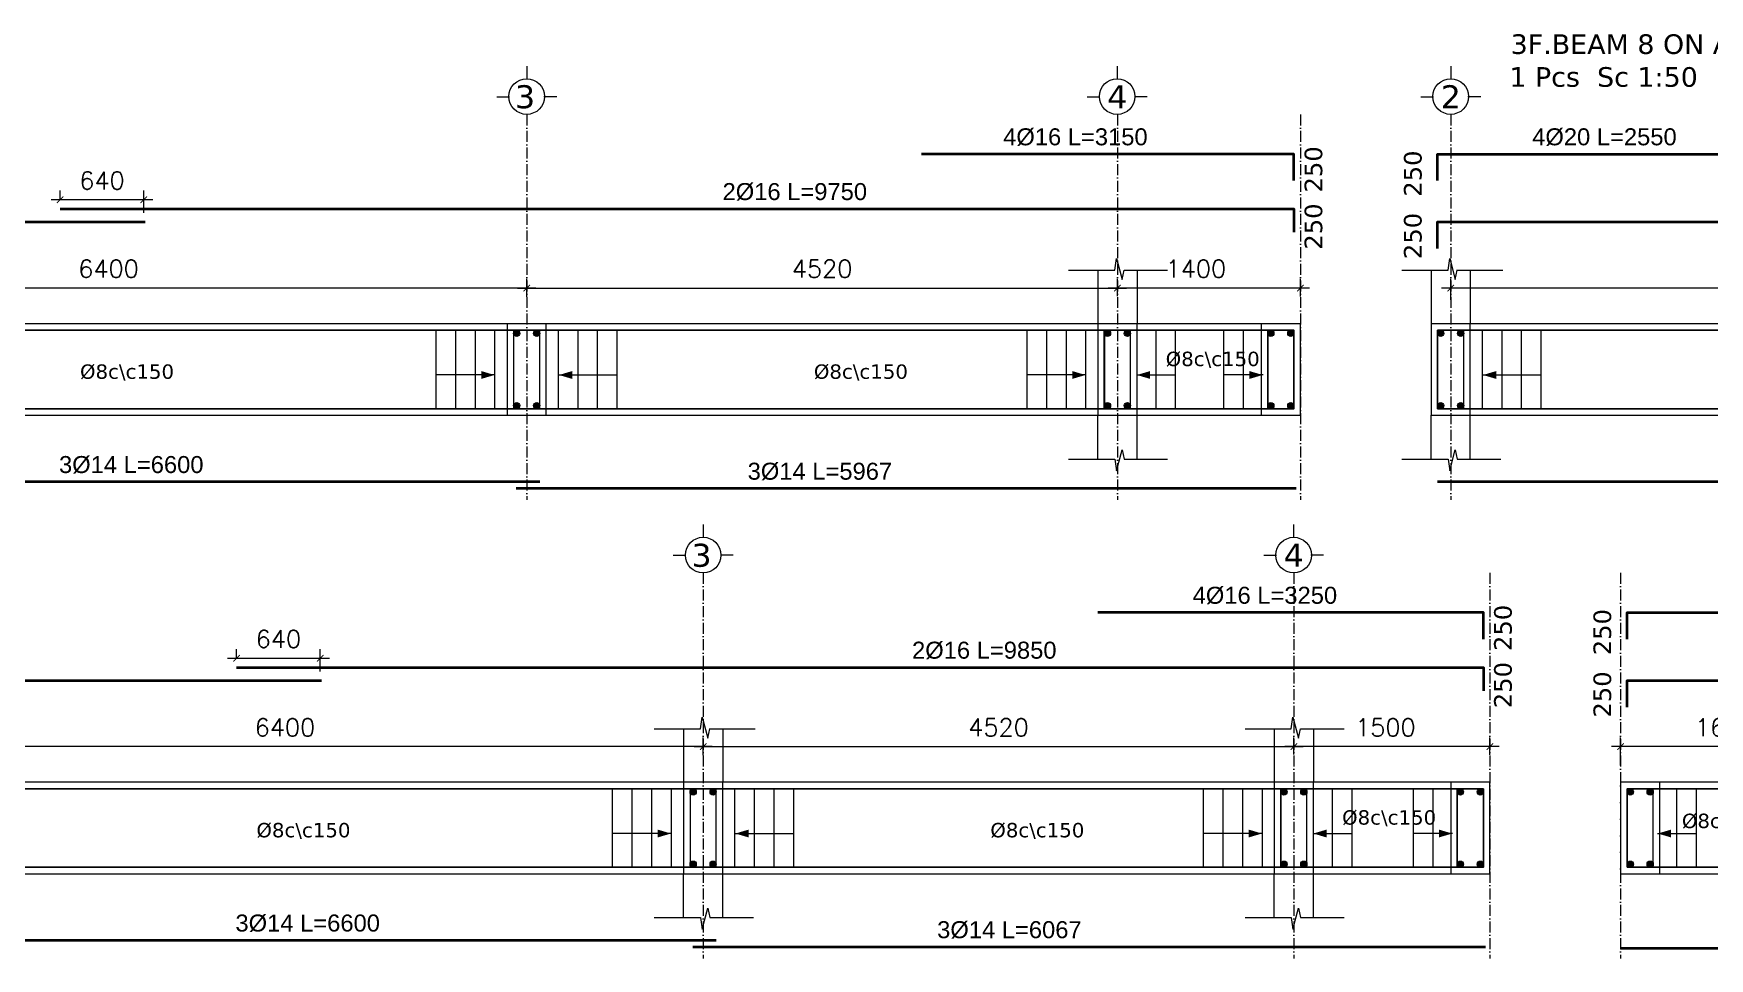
# Model space of a CAD drawing. Header units: inches. Extents: x -17020 to 43805, y -10194 to 123061.
# Drawn here: x 28406 to 29688, y 113570 to 114278 of the extents above; entities that cross this region are included whole.
import ezdxf

# ---------------------------------------------------------------- set-up
doc = ezdxf.new("R2010")
doc.units = ezdxf.units.IN
doc.header["$LTSCALE"] = 0.7
doc.header["$MEASUREMENT"] = 0
doc.linetypes.add('ACAD_ISO10W100', pattern=[18, 12, -3, 0, -3])
doc.layers.get('0').update_dxf_attribs({"lineweight": 13})
doc.layers.get('Defpoints').update_dxf_attribs({"lineweight": 5})
for name, color, linetype, lineweight in [('axis', 254, 'ACAD_ISO10W100', 9), ('BEAM FRAME', 5, 'Continuous', 18), ('COLUMN', 4, 'Continuous', 20), ('elevline', 30, 'Continuous', 20), ('FRAME 070', 5, 'Continuous', 60), ('hatch', 9, 'Continuous', 9), ('renforcment', 141, 'Continuous', 40), ('tex', 3, 'Continuous', 25), ('TEXT', 3, 'Continuous', 25), ('top rein. extension', 50, 'Continuous', 20), ('top renforcment', 7, 'Continuous', 40)]:
    doc.layers.add(name, color=color, linetype=linetype, lineweight=lineweight)
doc.styles.add('100', font='romans.shx', dxfattribs={"height": 13.5})
doc.styles.add('romanc', font='verdana.ttf', dxfattribs={"height": 250})
doc.styles.get("Standard").update_dxf_attribs({"font": 'arial.ttf', "height": 13})
doc.dimstyles.new('100', dxfattribs={"dimtxt": 13.5, "dimasz": 5, "dimexe": 7, "dimexo": 7, "dimgap": 8, "dimtad": 1, "dimdec": 0, "dimlfac": 10, "dimzin": 4, "dimdsep": 46, "dimtxsty": '100', "dimblk": 'ARCHTICK', "dimcen": 0.09, "dimdle": 7, "dimclrd": 1, "dimclre": 8, "dimclrt": 2, "dimadec": 0, "dimazin": 1, "dimtfac": 1, "dimtdec": 0, "dimtix": 1, "dimtofl": 0, "dimtmove": 0, "dimatfit": 3, "dimldrblk": 'ARCHTICK', "dimfxl": 0.18, "dimtolj": 1, "dimtzin": 0, "dimlwd": -1, "dimlwe": -1, "dimarcsym": 0})
doc.dimstyles.get("Standard").update_dxf_attribs({"dimtxt": 13, "dimasz": 5, "dimexe": 0.18, "dimexo": 0.0625, "dimgap": 6, "dimtad": 1, "dimdec": 0, "dimlfac": 10, "dimzin": 0, "dimdsep": 46, "dimtxsty": 'Standard', "dimblk": 'ARCHTICK', "dimcen": 0.09, "dimse1": 1, "dimse2": 1, "dimclrd": 1, "dimclre": 7, "dimclrt": 3, "dimadec": 0, "dimazin": 0, "dimtfac": 1, "dimtdec": 0, "dimtix": 1, "dimtofl": 0, "dimtmove": 0, "dimatfit": 3, "dimldrblk": 'ARCHTICK', "dimfxl": 1, "dimtolj": 1, "dimtzin": 0, "dimarcsym": 0})

# ---------------------------------------------------------------- blocks, each defined once
blk = doc.blocks.new('*D1020')
at = {"layer": 'Defpoints', "color": 0, "transparency": 16777216}
for p in [(29450.4, 114133.8, -0.5), (29450.4, 114133.8), (30363.4, 114133.8, -167.8)]:
    blk.add_point(p, dxfattribs=at)
at = {"layer": 'TEXT', "color": 3, "transparency": 16777216, "insert": (29812, 114146.8), "char_height": 13, "attachment_point": 5}
blk.add_mtext('\\A1;2%%C20 L=9130', dxfattribs=at)
blk = doc.blocks.new('_ArchTick')
at = {"color": 0, "linetype": 'ByBlock', "lineweight": 0, "const_width": 0.15}
blk.add_lwpolyline([(-0.5, -0.5), (0.5, 0.5)], dxfattribs=at)
blk = doc.blocks.new('*D1023')
at = {"color": 1, "transparency": 16777216}
blk.add_line((30137.4, 114083.2), (29483.4, 114083.2), dxfattribs=at)
at = {"color": 8, "transparency": 16777216}
for p, q in [((29490.4, 114074.3), (29490.4, 114090.2)), ((30130.4, 114076.6), (30130.4, 114090.2))]:
    blk.add_line(p, q, dxfattribs=at)
at = {"layer": 'Defpoints', "color": 0, "transparency": 16777216}
for p in [(29490.4, 114083.2), (29490.4, 114067.3), (30130.4, 114069.6)]:
    blk.add_point(p, dxfattribs=at)
at = {"color": 1, "transparency": 16777216, "xscale": 5, "yscale": 5, "zscale": 5, "rotation": 180}
blk.add_blockref('_ArchTick', (29490.4, 114083.2), dxfattribs=at)
at = {"color": 1, "transparency": 16777216, "xscale": 5, "yscale": 5, "zscale": 5}
blk.add_blockref('_ArchTick', (30130.4, 114083.2), dxfattribs=at)
at = {"color": 2, "transparency": 16777216, "insert": (29810.4, 114098), "char_height": 13.5, "attachment_point": 5, "style": '100'}
blk.add_mtext('\\A1;6400', dxfattribs=at)
blk = doc.blocks.new('*D1024')
at = {"layer": 'Defpoints', "color": 0, "transparency": 16777216}
for p in [(29450.4, 114185.7, -218.4), (29450.4, 114185.7), (29705.4, 114185.7, -217.9)]:
    blk.add_point(p, dxfattribs=at)
at = {"layer": 'TEXT', "color": 3, "transparency": 16777216, "insert": (29608, 114198.7), "char_height": 13, "attachment_point": 5}
blk.add_mtext('\\A1;4%%C20 L=2550', dxfattribs=at)
blk = doc.blocks.new('*D1025')
at = {"layer": 'Defpoints', "color": 0, "transparency": 16777216}
for p in [(29480.4, 113935, -13652.7), (30140.4, 113935, -37100.9), (30140.4, 113935)]:
    blk.add_point(p, dxfattribs=at)
at = {"layer": 'TEXT', "color": 3, "transparency": 16777216, "insert": (29827.8, 113948), "char_height": 13, "attachment_point": 5}
blk.add_mtext('\\A1;2%%C14 L=6600', dxfattribs=at)
blk = doc.blocks.new('*D1032')
at = {"layer": 'Defpoints', "color": 0, "transparency": 16777216}
for p in [(27651.4, 114133.8, -218.4), (27651.4, 114133.8), (28491.4, 114133.8, -167.8)]:
    blk.add_point(p, dxfattribs=at)
at = {"layer": 'TEXT', "color": 3, "transparency": 16777216, "insert": (27975.2, 114146.8), "char_height": 13, "attachment_point": 5}
blk.add_mtext('\\A1;2%%C16 L=8400', dxfattribs=at)
blk = doc.blocks.new('*D1033')
at = {"color": 1, "transparency": 16777216}
blk.add_line((28776.4, 114083.2), (29242.4, 114083.2), dxfattribs=at)
at = {"color": 8, "transparency": 16777216}
for p, q in [((28783.4, 114076.6), (28783.4, 114090.2)), ((29235.4, 114077.2), (29235.4, 114090.2))]:
    blk.add_line(p, q, dxfattribs=at)
at = {"layer": 'Defpoints', "color": 0, "transparency": 16777216}
for p in [(29235.4, 114083.2), (28783.4, 114069.6), (29235.4, 114070.2)]:
    blk.add_point(p, dxfattribs=at)
at = {"color": 1, "transparency": 16777216, "xscale": 5, "yscale": 5, "zscale": 5, "rotation": 180}
blk.add_blockref('_ArchTick', (28783.4, 114083.2), dxfattribs=at)
at = {"color": 1, "transparency": 16777216, "xscale": 5, "yscale": 5, "zscale": 5}
blk.add_blockref('_ArchTick', (29235.4, 114083.2), dxfattribs=at)
at = {"color": 2, "transparency": 16777216, "insert": (29009.4, 114098), "char_height": 13.5, "attachment_point": 5, "style": '100'}
blk.add_mtext('\\A1;4520', dxfattribs=at)
blk = doc.blocks.new('*D1034')
at = {"layer": 'Defpoints', "color": 0, "transparency": 16777216}
for p in [(28426.4, 114143.8, -157.8), (28426.4, 114143.8), (29401.4, 114143.8, -218.5)]:
    blk.add_point(p, dxfattribs=at)
at = {"layer": 'TEXT', "color": 3, "transparency": 16777216, "insert": (28988.5, 114156.8), "char_height": 13, "attachment_point": 5}
blk.add_mtext('\\A1;2%%C16 L=9750', dxfattribs=at)
blk = doc.blocks.new('*D1054')
at = {"color": 8, "transparency": 16777216}
for p, q in [((28426.4, 114150.8), (28426.4, 114157.8)), ((28490.4, 114140.8), (28490.4, 114157.8))]:
    blk.add_line(p, q, dxfattribs=at)
at = {"color": 1, "transparency": 16777216}
blk.add_line((28497.4, 114150.8), (28419.4, 114150.8), dxfattribs=at)
at = {"layer": 'Defpoints', "color": 0, "transparency": 16777216}
for p in [(28426.4, 114150.8), (28426.4, 114143.8), (28490.4, 114133.8)]:
    blk.add_point(p, dxfattribs=at)
at = {"color": 1, "transparency": 16777216, "xscale": 5, "yscale": 5, "zscale": 5, "rotation": 180}
blk.add_blockref('_ArchTick', (28426.4, 114150.8), dxfattribs=at)
at = {"color": 1, "transparency": 16777216, "xscale": 5, "yscale": 5, "zscale": 5}
blk.add_blockref('_ArchTick', (28490.4, 114150.8), dxfattribs=at)
at = {"color": 2, "transparency": 16777216, "insert": (28458.4, 114165.5), "char_height": 13.5, "attachment_point": 5, "style": '100'}
blk.add_mtext('\\A1;640', dxfattribs=at)
blk = doc.blocks.new('*D1035')
at = {"color": 1, "transparency": 16777216}
blk.add_line((28790.4, 114083.2), (28136.4, 114083.2), dxfattribs=at)
at = {"color": 8, "transparency": 16777216}
for p, q in [((28143.4, 114074.3), (28143.4, 114090.2)), ((28783.4, 114076.6), (28783.4, 114090.2))]:
    blk.add_line(p, q, dxfattribs=at)
at = {"layer": 'Defpoints', "color": 0, "transparency": 16777216}
for p in [(28143.4, 114083.2), (28143.4, 114067.3), (28783.4, 114069.6)]:
    blk.add_point(p, dxfattribs=at)
at = {"color": 1, "transparency": 16777216, "xscale": 5, "yscale": 5, "zscale": 5, "rotation": 180}
blk.add_blockref('_ArchTick', (28143.4, 114083.2), dxfattribs=at)
at = {"color": 1, "transparency": 16777216, "xscale": 5, "yscale": 5, "zscale": 5}
blk.add_blockref('_ArchTick', (28783.4, 114083.2), dxfattribs=at)
at = {"color": 2, "transparency": 16777216, "insert": (28463.4, 114098), "char_height": 13.5, "attachment_point": 5, "style": '100'}
blk.add_mtext('\\A1;6400', dxfattribs=at)
blk = doc.blocks.new('*D1037')
at = {"layer": 'Defpoints', "color": 0, "transparency": 16777216}
for p in [(29085.4, 114185.7, -209.5), (29400.4, 114185.7, -218.4), (29400.4, 114185.7)]:
    blk.add_point(p, dxfattribs=at)
at = {"layer": 'TEXT', "color": 3, "transparency": 16777216, "insert": (29203.2, 114198.7), "char_height": 13, "attachment_point": 5}
blk.add_mtext('\\A1;4%%C16 L=3150', dxfattribs=at)
blk = doc.blocks.new('*D1039')
at = {"layer": 'Defpoints', "color": 0, "transparency": 16777216}
for p in [(28133.4, 113935, -13652.7), (28793.4, 113935, -37100.9), (28793.4, 113935)]:
    blk.add_point(p, dxfattribs=at)
at = {"layer": 'TEXT', "color": 3, "transparency": 16777216, "insert": (28480.8, 113948), "char_height": 13, "attachment_point": 5}
blk.add_mtext('\\A1;3%%C14 L=6600', dxfattribs=at)
blk = doc.blocks.new('*D1040')
at = {"color": 1, "transparency": 16777216}
blk.add_line((29382.4, 114083.2), (29228.4, 114083.2), dxfattribs=at)
at = {"color": 8, "transparency": 16777216}
for p, q in [((29235.4, 114077.1), (29235.4, 114090.2)), ((29375.4, 114076.9), (29375.4, 114090.2))]:
    blk.add_line(p, q, dxfattribs=at)
at = {"layer": 'Defpoints', "color": 0, "transparency": 16777216}
for p in [(29235.4, 114083.2), (29235.4, 114070.1), (29375.4, 114069.9)]:
    blk.add_point(p, dxfattribs=at)
at = {"color": 1, "transparency": 16777216, "xscale": 5, "yscale": 5, "zscale": 5, "rotation": 180}
blk.add_blockref('_ArchTick', (29235.4, 114083.2), dxfattribs=at)
at = {"color": 1, "transparency": 16777216, "xscale": 5, "yscale": 5, "zscale": 5}
blk.add_blockref('_ArchTick', (29375.4, 114083.2), dxfattribs=at)
at = {"color": 2, "transparency": 16777216, "insert": (29295.4, 114098), "char_height": 13.5, "attachment_point": 5, "style": '100'}
blk.add_mtext('\\A1;1400', dxfattribs=at)
blk = doc.blocks.new('*D1041')
at = {"layer": 'Defpoints', "color": 0, "transparency": 16777216}
for p in [(28775.4, 113929.9, -13652.7), (29372.1, 113929.9, -37100.9), (29372.1, 113929.9)]:
    blk.add_point(p, dxfattribs=at)
at = {"layer": 'TEXT', "color": 3, "transparency": 16777216, "insert": (29007.7, 113942.9), "char_height": 13, "attachment_point": 5}
blk.add_mtext('\\A1;3%%C14 L=5967', dxfattribs=at)
blk = doc.blocks.new('*D1042')
at = {"layer": 'Defpoints', "color": 0, "transparency": 16777216}
for p in [(27651.4, 113783, -218.4), (27651.4, 113783), (28626.4, 113783, -167.8)]:
    blk.add_point(p, dxfattribs=at)
at = {"layer": 'TEXT', "color": 3, "transparency": 16777216, "insert": (28119.6, 113796), "char_height": 13, "attachment_point": 5}
blk.add_mtext('\\A1;2%%C16 L=9750', dxfattribs=at)
blk = doc.blocks.new('*D1043')
at = {"color": 8, "transparency": 16777216}
for p, q in [((28918.4, 113725.9), (28918.4, 113739.5)), ((29370.4, 113726.5), (29370.4, 113739.5))]:
    blk.add_line(p, q, dxfattribs=at)
at = {"color": 1, "transparency": 16777216}
blk.add_line((28911.4, 113732.5), (29377.4, 113732.5), dxfattribs=at)
at = {"layer": 'Defpoints', "color": 0, "transparency": 16777216}
for p in [(29370.4, 113732.5), (28918.4, 113718.9), (29370.4, 113719.5)]:
    blk.add_point(p, dxfattribs=at)
at = {"color": 1, "transparency": 16777216, "xscale": 5, "yscale": 5, "zscale": 5, "rotation": 180}
blk.add_blockref('_ArchTick', (28918.4, 113732.5), dxfattribs=at)
at = {"color": 1, "transparency": 16777216, "xscale": 5, "yscale": 5, "zscale": 5}
blk.add_blockref('_ArchTick', (29370.4, 113732.5), dxfattribs=at)
at = {"color": 2, "transparency": 16777216, "insert": (29144.4, 113747.2), "char_height": 13.5, "attachment_point": 5, "style": '100'}
blk.add_mtext('\\A1;4520', dxfattribs=at)
blk = doc.blocks.new('*D1044')
at = {"layer": 'Defpoints', "color": 0, "transparency": 16777216}
for p in [(28561.4, 113793, -157.8), (28561.4, 113793), (29546.4, 113793, -218.5)]:
    blk.add_point(p, dxfattribs=at)
at = {"layer": 'TEXT', "color": 3, "transparency": 16777216, "insert": (29133.5, 113806), "char_height": 13, "attachment_point": 5}
blk.add_mtext('\\A1;2%%C16 L=9850', dxfattribs=at)
blk = doc.blocks.new('*D1055')
at = {"color": 1, "transparency": 16777216}
blk.add_line((28632.4, 113800), (28554.4, 113800), dxfattribs=at)
at = {"color": 8, "transparency": 16777216}
for p, q in [((28561.4, 113800), (28561.4, 113807)), ((28625.4, 113790), (28625.4, 113807))]:
    blk.add_line(p, q, dxfattribs=at)
at = {"layer": 'Defpoints', "color": 0, "transparency": 16777216}
for p in [(28561.4, 113800), (28561.4, 113793), (28625.4, 113783)]:
    blk.add_point(p, dxfattribs=at)
at = {"color": 1, "transparency": 16777216, "xscale": 5, "yscale": 5, "zscale": 5, "rotation": 180}
blk.add_blockref('_ArchTick', (28561.4, 113800), dxfattribs=at)
at = {"color": 1, "transparency": 16777216, "xscale": 5, "yscale": 5, "zscale": 5}
blk.add_blockref('_ArchTick', (28625.4, 113800), dxfattribs=at)
at = {"color": 2, "transparency": 16777216, "insert": (28593.4, 113814.8), "char_height": 13.5, "attachment_point": 5, "style": '100'}
blk.add_mtext('\\A1;640', dxfattribs=at)
blk = doc.blocks.new('*D1045')
at = {"color": 8, "transparency": 16777216}
for p, q in [((28278.4, 113723.6), (28278.4, 113739.5)), ((28918.4, 113725.9), (28918.4, 113739.5))]:
    blk.add_line(p, q, dxfattribs=at)
at = {"color": 1, "transparency": 16777216}
blk.add_line((28925.4, 113732.5), (28271.4, 113732.5), dxfattribs=at)
at = {"layer": 'Defpoints', "color": 0, "transparency": 16777216}
for p in [(28278.4, 113732.5), (28278.4, 113716.6), (28918.4, 113718.9)]:
    blk.add_point(p, dxfattribs=at)
at = {"color": 1, "transparency": 16777216, "xscale": 5, "yscale": 5, "zscale": 5, "rotation": 180}
blk.add_blockref('_ArchTick', (28278.4, 113732.5), dxfattribs=at)
at = {"color": 1, "transparency": 16777216, "xscale": 5, "yscale": 5, "zscale": 5}
blk.add_blockref('_ArchTick', (28918.4, 113732.5), dxfattribs=at)
at = {"color": 2, "transparency": 16777216, "insert": (28598.4, 113747.2), "char_height": 13.5, "attachment_point": 5, "style": '100'}
blk.add_mtext('\\A1;6400', dxfattribs=at)
blk = doc.blocks.new('*D1048')
at = {"layer": 'Defpoints', "color": 0, "transparency": 16777216}
for p in [(29220.4, 113834.9, -209.5), (29545.4, 113834.9, -218.4), (29545.4, 113834.9)]:
    blk.add_point(p, dxfattribs=at)
at = {"layer": 'TEXT', "color": 3, "transparency": 16777216, "insert": (29348.2, 113848), "char_height": 13, "attachment_point": 5}
blk.add_mtext('\\A1;4%%C16 L=3250', dxfattribs=at)
blk = doc.blocks.new('*D1050')
at = {"layer": 'Defpoints', "color": 0, "transparency": 16777216}
for p in [(28268.4, 113584.3, -13652.7), (28928.4, 113584.3, -37100.9), (28928.4, 113584.3)]:
    blk.add_point(p, dxfattribs=at)
at = {"layer": 'TEXT', "color": 3, "transparency": 16777216, "insert": (28615.8, 113597.3), "char_height": 13, "attachment_point": 5}
blk.add_mtext('\\A1;3%%C14 L=6600', dxfattribs=at)
blk = doc.blocks.new('*D1051')
at = {"color": 8, "transparency": 16777216}
for p, q in [((29370.4, 113726.4), (29370.4, 113739.5)), ((29520.4, 113726.1), (29520.4, 113739.5))]:
    blk.add_line(p, q, dxfattribs=at)
at = {"color": 1, "transparency": 16777216}
blk.add_line((29527.4, 113732.5), (29363.4, 113732.5), dxfattribs=at)
at = {"layer": 'Defpoints', "color": 0, "transparency": 16777216}
for p in [(29370.4, 113732.5), (29370.4, 113719.4), (29520.4, 113719.1)]:
    blk.add_point(p, dxfattribs=at)
at = {"color": 1, "transparency": 16777216, "xscale": 5, "yscale": 5, "zscale": 5, "rotation": 180}
blk.add_blockref('_ArchTick', (29370.4, 113732.5), dxfattribs=at)
at = {"color": 1, "transparency": 16777216, "xscale": 5, "yscale": 5, "zscale": 5}
blk.add_blockref('_ArchTick', (29520.4, 113732.5), dxfattribs=at)
at = {"color": 2, "transparency": 16777216, "insert": (29440.4, 113747.2), "char_height": 13.5, "attachment_point": 5, "style": '100'}
blk.add_mtext('\\A1;1500', dxfattribs=at)
blk = doc.blocks.new('*D1053')
at = {"layer": 'Defpoints', "color": 0, "transparency": 16777216}
for p in [(28910.4, 113579.2, -13652.7), (29517.1, 113579.2, -37100.9), (29517.1, 113579.2)]:
    blk.add_point(p, dxfattribs=at)
at = {"layer": 'TEXT', "color": 3, "transparency": 16777216, "insert": (29152.7, 113592.2), "char_height": 13, "attachment_point": 5}
blk.add_mtext('\\A1;3%%C14 L=6067', dxfattribs=at)
blk = doc.blocks.new('*D1056')
at = {"layer": 'Defpoints', "color": 0, "transparency": 16777216}
for p in [(29595.4, 113783, -218.4), (29595.4, 113783), (30585.4, 113783, -167.8)]:
    blk.add_point(p, dxfattribs=at)
at = {"layer": 'TEXT', "color": 3, "transparency": 16777216, "insert": (30063.6, 113796), "char_height": 13, "attachment_point": 5}
blk.add_mtext('\\A1;2%%C20 L=9900', dxfattribs=at)
blk = doc.blocks.new('*D1061')
at = {"layer": 'Defpoints', "color": 0, "transparency": 16777216}
for p in [(29595.4, 113834.9, -218.4), (29595.4, 113834.9), (29935.4, 113834.9, -209.5)]:
    blk.add_point(p, dxfattribs=at)
at = {"layer": 'TEXT', "color": 3, "transparency": 16777216, "insert": (29786.1, 113848), "char_height": 13, "attachment_point": 5}
blk.add_mtext('\\A1;4%%C20 L=3400', dxfattribs=at)
blk = doc.blocks.new('*D1063')
at = {"layer": 'Defpoints', "color": 0, "transparency": 16777216}
for p in [(29620.4, 113578.1, -13652.7), (30245.4, 113578.1, -37100.9), (30245.4, 113578.1)]:
    blk.add_point(p, dxfattribs=at)
at = {"layer": 'TEXT', "color": 3, "transparency": 16777216, "insert": (30009, 113591.1), "char_height": 13, "attachment_point": 5}
blk.add_mtext('\\A1;3%%C16 L=6250', dxfattribs=at)
blk = doc.blocks.new('*D1066')
at = {"color": 8, "transparency": 16777216}
for p, q in [((29620.4, 113718.1), (29620.4, 113739.5)), ((29785.4, 113711.3), (29785.4, 113739.5))]:
    blk.add_line(p, q, dxfattribs=at)
at = {"color": 1, "transparency": 16777216}
blk.add_line((29792.4, 113732.5), (29613.4, 113732.5), dxfattribs=at)
at = {"layer": 'Defpoints', "color": 0, "transparency": 16777216}
for p in [(29620.4, 113732.5), (29620.4, 113711.1), (29785.4, 113704.3)]:
    blk.add_point(p, dxfattribs=at)
at = {"color": 1, "transparency": 16777216, "xscale": 5, "yscale": 5, "zscale": 5, "rotation": 180}
blk.add_blockref('_ArchTick', (29620.4, 113732.5), dxfattribs=at)
at = {"color": 1, "transparency": 16777216, "xscale": 5, "yscale": 5, "zscale": 5}
blk.add_blockref('_ArchTick', (29785.4, 113732.5), dxfattribs=at)
at = {"color": 2, "transparency": 16777216, "insert": (29700.4, 113747.2), "char_height": 13.5, "attachment_point": 5, "style": '100'}
blk.add_mtext('\\A1;1650', dxfattribs=at)

msp = doc.modelspace()

# ---------------------------------------------------------------- hatches: boundary and pattern name
at = {"layer": 'elevline'}
for points in [[(28778.14, 114048.53, 1), (28773.38, 114048.53, 1)], [(28788.63, 114048.53, -1), (28793.38, 114048.53, -1)], [(29230.14, 114048.53, 1), (29225.38, 114048.53, 1)], [(29240.63, 114048.53, -1), (29245.38, 114048.53, -1)], [(29355.14, 114048.53, 1), (29350.38, 114048.53, 1)], [(29365.63, 114048.53, -1), (29370.38, 114048.53, -1)], [(29485.14, 114048.53, 1), (29480.38, 114048.53, 1)], [(29495.63, 114048.53, -1), (29500.38, 114048.53, -1)], [(28778.14, 113993.29, -1), (28773.38, 113993.29, -1)], [(28788.63, 113993.29, 1), (28793.38, 113993.29, 1)], [(29230.14, 113993.29, -1), (29225.38, 113993.29, -1)], [(29240.63, 113993.29, 1), (29245.38, 113993.29, 1)], [(29355.14, 113993.29, -1), (29350.38, 113993.29, -1)], [(29365.63, 113993.29, 1), (29370.38, 113993.29, 1)], [(29485.14, 113993.29, -1), (29480.38, 113993.29, -1)], [(29495.63, 113993.29, 1), (29500.38, 113993.29, 1)], [(28913.14, 113697.79, 1), (28908.38, 113697.79, 1)], [(28923.63, 113697.79, -1), (28928.38, 113697.79, -1)], [(29365.14, 113697.79, 1), (29360.38, 113697.79, 1)], [(29375.63, 113697.79, -1), (29380.38, 113697.79, -1)], [(29500.14, 113697.79, 1), (29495.38, 113697.79, 1)], [(29510.63, 113697.79, -1), (29515.38, 113697.79, -1)], [(29630.14, 113697.79, 1), (29625.38, 113697.79, 1)], [(29640.63, 113697.79, -1), (29645.38, 113697.79, -1)], [(28913.14, 113642.54, -1), (28908.38, 113642.54, -1)], [(28923.63, 113642.54, 1), (28928.38, 113642.54, 1)], [(29365.14, 113642.54, -1), (29360.38, 113642.54, -1)], [(29375.63, 113642.54, 1), (29380.38, 113642.54, 1)], [(29500.14, 113642.54, -1), (29495.38, 113642.54, -1)], [(29510.63, 113642.54, 1), (29515.38, 113642.54, 1)], [(29630.14, 113642.54, -1), (29625.38, 113642.54, -1)], [(29640.63, 113642.54, 1), (29645.38, 113642.54, 1)]]:
    msp.add_hatch(color=256, dxfattribs=at).paths.add_polyline_path(points)

# ---------------------------------------------------------------- linework, layer by layer
at = {"layer": 'axis'}
for p, q in [((28783.38, 114216.1, -217.91), (28783.38, 113921.17, -217.91)), ((29235.38, 114216.1, -217.91), (29235.38, 113921.17, -217.91)), ((29375.38, 114216.1, -217.91), (29375.38, 113921.17, -217.91)), ((29490.38, 114216.1), (29490.38, 113921.17)), ((29490.38, 114216.1), (29490.38, 113921.17)), ((28918.38, 113865.36), (28918.38, 113570.43)), ((29370.38, 113865.36), (29370.38, 113570.43)), ((29520.38, 113865.36), (29520.38, 113570.43)), ((29620.38, 113865.36), (29620.38, 113570.43))]:
    msp.add_line(p, q, dxfattribs=at)
at = {"layer": 'BEAM FRAME'}
msp.add_lwpolyline([(27676.38, 113985.91), (29375.38, 113985.91), (29375.38, 114055.91), (27676.38, 114055.91)], close=True, dxfattribs=at)
at = {"layer": 'BEAM FRAME', "elevation": 217.91}
for points in [[(29475.38, 113985.91), (30722.38, 113985.91), (30722.38, 114055.91), (29475.38, 114055.91)], [(27676.38, 113635.17), (29520.38, 113635.17), (29520.38, 113705.17), (27676.38, 113705.17)], [(29620.38, 113635.17), (31499.38, 113635.17), (31499.38, 113705.17), (29620.38, 113705.17)]]:
    msp.add_lwpolyline(points, close=True, dxfattribs=at)
at = {"layer": 'COLUMN', "lineweight": 20}
for p, q in [((29220.38, 114096.84), (29220.38, 114055.91)), ((29250.38, 114096.84), (29250.38, 114055.91)), ((29475.38, 114096.84, 217.91), (29475.38, 114055.91, 217.91)), ((29505.38, 114096.84, 217.91), (29505.38, 114055.91, 217.91)), ((29220.38, 113952.48), (29220.38, 113985.91)), ((29250.38, 113952.48), (29250.38, 113985.91)), ((29475.38, 113952.48, 217.91), (29475.38, 113985.91, 217.91)), ((29505.38, 113952.48, 217.91), (29505.38, 113985.91, 217.91)), ((28903.38, 113746.09, 217.91), (28903.38, 113705.17, 217.91)), ((28933.38, 113746.09, 217.91), (28933.38, 113705.17, 217.91)), ((29355.38, 113746.09, 217.91), (29355.38, 113705.17, 217.91)), ((29385.38, 113746.09, 217.91), (29385.38, 113705.17, 217.91)), ((28903.38, 113601.74, 217.91), (28903.38, 113635.17, 217.91)), ((28933.38, 113601.74, 217.91), (28933.38, 113635.17, 217.91)), ((29355.38, 113601.74, 217.91), (29355.38, 113635.17, 217.91)), ((29385.38, 113601.74, 217.91), (29385.38, 113635.17, 217.91))]:
    msp.add_line(p, q, dxfattribs=at)
at = {"layer": 'elevline'}
for p, q in [((28714.11, 113990.91, -217.91), (28714.11, 114050.91, -217.91)), ((28729.11, 113990.91, -217.91), (28729.11, 114050.91, -217.91)), ((28744.11, 113990.91, -217.91), (28744.11, 114050.91, -217.91)), ((28759.07, 113990.91, -217.91), (28759.07, 114050.91, -217.91)), ((28807.69, 113990.91, -217.91), (28807.69, 114050.91, -217.91)), ((28822.65, 113990.91, -217.91), (28822.65, 114050.91, -217.91)), ((28837.65, 113990.91, -217.91), (28837.65, 114050.91, -217.91)), ((28852.65, 113990.91, -217.91), (28852.65, 114050.91, -217.91)), ((29166.31, 113990.91, -217.91), (29166.31, 114050.91, -217.91)), ((29181.31, 113990.91, -217.91), (29181.31, 114050.91, -217.91)), ((29196.31, 113990.91, -217.91), (29196.31, 114050.91, -217.91)), ((29211.27, 113990.91, -217.91), (29211.27, 114050.91, -217.91)), ((29225.34, 113990.91, -217.91), (29225.34, 114050.91, -217.91)), ((29264.88, 113990.91, -217.91), (29264.88, 114050.91, -217.91)), ((29279.88, 113990.91, -217.91), (29279.88, 114050.91, -217.91)), ((29316.88, 113990.91, -217.91), (29316.88, 114050.91, -217.91)), ((29331.88, 113990.91, -217.91), (29331.88, 114050.91, -217.91)), ((29350.34, 113990.91, -217.91), (29350.34, 114050.91, -217.91)), ((29514.69, 113990.91), (29514.69, 114050.91)), ((29529.65, 113990.91), (29529.65, 114050.91)), ((29544.65, 113990.91), (29544.65, 114050.91)), ((29559.65, 113990.91), (29559.65, 114050.91)), ((28849.11, 113640.17), (28849.11, 113700.17)), ((28864.11, 113640.17), (28864.11, 113700.17)), ((28879.11, 113640.17), (28879.11, 113700.17)), ((28894.07, 113640.17), (28894.07, 113700.17)), ((28942.69, 113640.17), (28942.69, 113700.17)), ((28957.65, 113640.17), (28957.65, 113700.17)), ((28972.65, 113640.17), (28972.65, 113700.17)), ((28987.65, 113640.17), (28987.65, 113700.17)), ((29301.31, 113640.17), (29301.31, 113700.17)), ((29316.31, 113640.17), (29316.31, 113700.17)), ((29331.31, 113640.17), (29331.31, 113700.17)), ((29346.27, 113640.17), (29346.27, 113700.17)), ((29360.34, 113640.17), (29360.34, 113700.17)), ((29399.88, 113640.17), (29399.88, 113700.17)), ((29414.88, 113640.17), (29414.88, 113700.17)), ((29461.88, 113640.17), (29461.88, 113700.17)), ((29476.88, 113640.17), (29476.88, 113700.17)), ((29495.34, 113640.17), (29495.34, 113700.17)), ((29663.47, 113640.17), (29663.47, 113700.17)), ((29678.47, 113640.17), (29678.47, 113700.17))]:
    msp.add_line(p, q, dxfattribs=at)
for centre in [(28775.76, 114048.53, -217.91), (28791, 114048.53, -217.91), (29227.76, 114048.53, -217.91), (29243, 114048.53, -217.91), (29352.76, 114048.53, -217.91), (29368, 114048.53, -217.91), (29482.76, 114048.53), (29498, 114048.53), (28775.76, 113993.29, -217.91), (28791, 113993.29, -217.91), (29227.76, 113993.29, -217.91), (29243, 113993.29, -217.91), (29352.76, 113993.29, -217.91), (29368, 113993.29, -217.91), (29482.76, 113993.29), (29498, 113993.29), (28910.76, 113697.79), (28926, 113697.79), (29362.76, 113697.79), (29378, 113697.79), (29497.76, 113697.79), (29513, 113697.79), (29627.76, 113697.79), (29643, 113697.79), (28910.76, 113642.54), (28926, 113642.54), (29362.76, 113642.54), (29378, 113642.54), (29497.76, 113642.54), (29513, 113642.54), (29627.76, 113642.54), (29643, 113642.54)]:
    msp.add_circle(centre, 2.38, dxfattribs=at)
at = {"layer": 'FRAME 070', "lineweight": 20}
for p, q in [((29233.35, 114096.84), (29234.7, 114105.84)), ((29234.7, 114105.84), (29238.88, 114089.76)), ((29488.35, 114096.84, 217.91), (29489.7, 114105.84, 217.91)), ((29489.7, 114105.84, 217.91), (29493.88, 114089.76, 217.91)), ((29197.99, 114096.84), (29233.35, 114096.84)), ((29238.88, 114089.76), (29240.39, 114096.84)), ((29240.39, 114096.84), (29273.78, 114096.84)), ((29452.99, 114096.84, 217.91), (29488.35, 114096.84, 217.91)), ((29493.88, 114089.76, 217.91), (29495.39, 114096.84, 217.91)), ((29494.91, 114096.84, 217.91), (29530.27, 114096.84, 217.91)), ((29197.99, 113952.48), (29233.35, 113952.48)), ((29233.35, 113952.48), (29234.7, 113943.48)), ((29234.7, 113943.48), (29238.88, 113959.56)), ((29238.88, 113959.56), (29240.39, 113952.48)), ((29240.39, 113952.48), (29273.78, 113952.48)), ((29452.99, 113952.48, 217.91), (29488.35, 113952.48, 217.91)), ((29488.35, 113952.48, 217.91), (29489.7, 113943.48, 217.91)), ((29489.7, 113943.48, 217.91), (29493.88, 113959.56, 217.91)), ((29493.88, 113959.56, 217.91), (29495.39, 113952.48, 217.91)), ((29495.39, 113952.48, 217.91), (29528.78, 113952.48, 217.91)), ((28880.99, 113746.09, 217.91), (28916.35, 113746.09, 217.91)), ((28916.35, 113746.09, 217.91), (28917.7, 113755.09, 217.91)), ((28917.7, 113755.09, 217.91), (28921.88, 113739.02, 217.91)), ((28921.88, 113739.02, 217.91), (28923.39, 113746.09, 217.91)), ((28922.91, 113746.09, 217.91), (28958.27, 113746.09, 217.91)), ((29332.99, 113746.09, 217.91), (29368.35, 113746.09, 217.91)), ((29368.35, 113746.09, 217.91), (29369.7, 113755.09, 217.91)), ((29369.7, 113755.09, 217.91), (29373.88, 113739.02, 217.91)), ((29373.88, 113739.02, 217.91), (29375.39, 113746.09, 217.91)), ((29375.39, 113746.09, 217.91), (29408.78, 113746.09, 217.91)), ((28917.7, 113592.74, 217.91), (28921.88, 113608.81, 217.91)), ((28921.88, 113608.81, 217.91), (28923.39, 113601.74, 217.91)), ((29369.7, 113592.74, 217.91), (29373.88, 113608.81, 217.91)), ((29373.88, 113608.81, 217.91), (29375.39, 113601.74, 217.91)), ((28880.99, 113601.74, 217.91), (28916.35, 113601.74, 217.91)), ((28916.35, 113601.74, 217.91), (28917.7, 113592.74, 217.91)), ((28923.39, 113601.74, 217.91), (28956.78, 113601.74, 217.91)), ((29332.99, 113601.74, 217.91), (29368.35, 113601.74, 217.91)), ((29368.35, 113601.74, 217.91), (29369.7, 113592.74, 217.91)), ((29375.39, 113601.74, 217.91), (29408.78, 113601.74, 217.91))]:
    msp.add_line(p, q, dxfattribs=at)
at = {"layer": 'FRAME 070', "lineweight": 15, "elevation": -217.91}
for points in [[(28768.38, 113985.91), (28798.38, 113985.91), (28798.38, 114055.91), (28768.38, 114055.91)], [(29220.38, 113985.91), (29250.38, 113985.91), (29250.38, 114055.91), (29220.38, 114055.91)], [(29345.38, 113985.91), (29375.38, 113985.91), (29375.38, 114055.91), (29345.38, 114055.91)]]:
    msp.add_lwpolyline(points, close=True, dxfattribs=at)
at = {"layer": 'FRAME 070', "lineweight": 15}
for points in [[(29475.38, 113985.91), (29505.38, 113985.91), (29505.38, 114055.91), (29475.38, 114055.91)], [(28903.38, 113635.17), (28933.38, 113635.17), (28933.38, 113705.17), (28903.38, 113705.17)], [(29355.38, 113635.17), (29385.38, 113635.17), (29385.38, 113705.17), (29355.38, 113705.17)], [(29490.38, 113635.17), (29520.38, 113635.17), (29520.38, 113705.17), (29490.38, 113705.17)], [(29620.38, 113635.17), (29650.38, 113635.17), (29650.38, 113705.17), (29620.38, 113705.17)]]:
    msp.add_lwpolyline(points, close=True, dxfattribs=at)
at = {"layer": 'hatch'}
for p, q in [((28783.38, 114253.07, -217.91), (28783.38, 114243.34, -217.91)), ((29235.18, 114253.07, -217.91), (29235.18, 114243.34, -217.91)), ((29490.38, 114253.07), (29490.38, 114243.34)), ((28760.46, 114229.6, -217.91), (28770.19, 114229.6, -217.91)), ((28806.31, 114229.6, -217.91), (28796.57, 114229.6, -217.91)), ((29212.26, 114229.6, -217.91), (29221.99, 114229.6, -217.91)), ((29258.11, 114229.6, -217.91), (29248.37, 114229.6, -217.91)), ((29467.46, 114229.6), (29477.19, 114229.6)), ((29513.31, 114229.6), (29503.57, 114229.6)), ((28918.38, 113902.33), (28918.38, 113892.6)), ((29370.18, 113902.33), (29370.18, 113892.6)), ((28895.46, 113878.85), (28905.19, 113878.85)), ((28941.31, 113878.85), (28931.57, 113878.85)), ((29347.26, 113878.85), (29356.99, 113878.85)), ((29393.11, 113878.85), (29383.37, 113878.85))]:
    msp.add_line(p, q, dxfattribs=at)
for centre in [(28783.38, 114229.72, -217.91), (29235.18, 114229.72, -217.91), (29490.38, 114229.72), (28918.38, 113878.98), (29370.18, 113878.98)]:
    msp.add_circle(centre, 13.62, dxfattribs=at)
at = {"layer": 'renforcment', "lineweight": -2}
msp.add_lwpolyline([(27681.38, 113990.91), (29370.38, 113990.91), (29370.38, 114050.91), (27681.38, 114050.91)], close=True, dxfattribs=at)
at = {"layer": 'renforcment', "lineweight": -2, "elevation": 217.91}
for points in [[(29480.38, 113990.91), (30717.38, 113990.91), (30717.38, 114050.91), (29480.38, 114050.91)], [(27681.38, 113640.17), (29515.38, 113640.17), (29515.38, 113700.17), (27681.38, 113700.17)], [(29625.38, 113640.17), (31494.38, 113640.17), (31494.38, 113700.17), (29625.38, 113700.17)]]:
    msp.add_lwpolyline(points, close=True, dxfattribs=at)
at = {"layer": 'top rein. extension'}
for p, q in [((28759.07, 114016.75, -217.91), (28714.11, 114016.75, -217.91)), ((28807.69, 114016.75, -217.91), (28852.65, 114016.75, -217.91)), ((29211.27, 114016.75, -217.91), (29166.31, 114016.75, -217.91)), ((29249.92, 114016.75, -217.91), (29279.88, 114016.75, -217.91)), ((29346.84, 114016.75, -217.91), (29316.88, 114016.75, -217.91)), ((29514.69, 114016.75), (29559.65, 114016.75)), ((28894.07, 113666), (28849.11, 113666)), ((28942.69, 113666), (28987.65, 113666)), ((29346.27, 113666), (29301.31, 113666)), ((29384.92, 113666), (29414.88, 113666)), ((29491.84, 113666), (29461.88, 113666)), ((29648.51, 113666), (29678.47, 113666))]:
    msp.add_line(p, q, dxfattribs=at)
for points in [[(28748.6, 114019.75, -217.91), (28758.72, 114016.75, -217.91), (28748.6, 114013.75, -217.91)], [(28818.17, 114019.75, -217.91), (28808.04, 114016.75, -217.91), (28818.17, 114013.75, -217.91)], [(29200.8, 114019.75, -217.91), (29210.92, 114016.75, -217.91), (29200.8, 114013.75, -217.91)], [(29260.39, 114019.75, -217.91), (29250.27, 114016.75, -217.91), (29260.39, 114013.75, -217.91)], [(29336.37, 114019.75, -217.91), (29346.49, 114016.75, -217.91), (29336.37, 114013.75, -217.91)], [(29525.17, 114019.75), (29515.04, 114016.75), (29525.17, 114013.75)], [(28883.6, 113669), (28893.72, 113666), (28883.6, 113663)], [(28953.17, 113669), (28943.04, 113666), (28953.17, 113663)], [(29335.8, 113669), (29345.92, 113666), (29335.8, 113663)], [(29395.39, 113669), (29385.27, 113666), (29395.39, 113663)], [(29481.37, 113669), (29491.49, 113666), (29481.37, 113663)], [(29658.99, 113669), (29648.86, 113666), (29658.99, 113663)]]:
    msp.add_solid(points, dxfattribs=at)
at = {"layer": 'top renforcment'}
for p, q in [((28793.38, 113935.03, -217.91), (28133.38, 113935.03, -217.91)), ((29372.08, 113929.91, -217.91), (28775.38, 113929.91, -217.91)), ((30140.38, 113935.03), (29480.38, 113935.03)), ((28928.38, 113584.29), (28268.38, 113584.29)), ((29517.08, 113579.17), (28910.38, 113579.17)), ((30245.38, 113578.15), (29620.38, 113578.15))]:
    msp.add_line(p, q, dxfattribs=at)
for points, elevation in [([(29370.38, 114165.42), (29370.38, 114185.69), (29085.38, 114185.69)], -217.91), ([(29480.38, 114165.42), (29480.38, 114185.69), (29705.38, 114185.69)], 217.91), ([(28426.35, 114143.78), (29370.38, 114143.78), (29370.38, 114125.89)], -217.91), ([(27681.38, 114113.51), (27681.38, 114133.78), (28491.35, 114133.78)], -217.91)]:
    msp.add_lwpolyline(points, dxfattribs=dict(at, elevation=elevation))
for points in [[(29480.38, 114113.51), (29480.38, 114133.78), (30363.35, 114133.78)], [(29515.38, 113814.68), (29515.38, 113834.95), (29220.38, 113834.95)], [(29625.38, 113814.68), (29625.38, 113834.95), (29935.38, 113834.95)], [(28561.35, 113793.04), (29515.38, 113793.04), (29515.38, 113775.15)], [(27681.38, 113762.77), (27681.38, 113783.04), (28626.35, 113783.04)], [(29625.38, 113762.77), (29625.38, 113783.04), (30585.35, 113783.04)]]:
    msp.add_lwpolyline(points, dxfattribs=at)
at = {"layer": 'top renforcment', "lineweight": 15, "elevation": -217.91}
for points in [[(28773.38, 113990.91), (28793.38, 113990.91), (28793.38, 114050.91), (28773.38, 114050.91)], [(29225.38, 113990.91), (29245.38, 113990.91), (29245.38, 114050.91), (29225.38, 114050.91)], [(29350.38, 113990.91), (29370.38, 113990.91), (29370.38, 114050.91), (29350.38, 114050.91)]]:
    msp.add_lwpolyline(points, close=True, dxfattribs=at)
at = {"layer": 'top renforcment', "lineweight": 15}
for points in [[(29480.38, 113990.91), (29500.38, 113990.91), (29500.38, 114050.91), (29480.38, 114050.91)], [(28908.38, 113640.17), (28928.38, 113640.17), (28928.38, 113700.17), (28908.38, 113700.17)], [(29360.38, 113640.17), (29380.38, 113640.17), (29380.38, 113700.17), (29360.38, 113700.17)], [(29495.38, 113640.17), (29515.38, 113640.17), (29515.38, 113700.17), (29495.38, 113700.17)], [(29625.38, 113640.17), (29645.38, 113640.17), (29645.38, 113700.17), (29625.38, 113700.17)]]:
    msp.add_lwpolyline(points, close=True, dxfattribs=at)

# ---------------------------------------------------------------- texts
at = {"layer": 'tex', "style": 'romanc'}
for p in [(29272.28, 114023.56, -33654.09), (28441.57, 114013.84, -33654.09), (29003.1, 114013.84, -33654.09), (29407.28, 113672.82, -33436.19), (28576.57, 113663.1, -33436.19), (29138.1, 113663.1, -33436.19), (29667.26, 113670.17, -33436.19)]:
    msp.add_text('%%C8c\\c150', height=11, dxfattribs=at).set_placement(p)
at = {"layer": 'TEXT', "style": 'romanc'}
for s, height, p in [('3F.BEAM 8 ON AXIS E (400*300)', 15, (29536.21, 114262.33)), ('1 Pcs  Sc 1:50 ', 15, (29535.19, 114237.23)), ('3', 17.6, (28774.44, 114220.8, -217.91)), ('4', 17.6, (29227.58, 114220.8, -217.91)), ('2', 17.6, (29482.78, 114220.8)), ('3', 17.6, (28909.44, 113870.06)), ('4', 17.6, (29362.58, 113870.05))]:
    msp.add_text(s, height=height, dxfattribs=at).set_placement(p)
for p in [(29392.06, 114156.36, -73392.95), (29468.1, 114153.12, -72521.33), (29392.06, 114112.61, -73392.95), (29468.1, 114105.42, -72521.33), (29537.06, 113805.62, -73175.05), (29613.1, 113802.37, -72739.24), (29537.06, 113761.87, -73175.05), (29613.1, 113754.68, -72739.24)]:
    msp.add_text('250', height=13.5, rotation=90, dxfattribs=at).set_placement(p)

# ---------------------------------------------------------------- dimensions: what is measured, and where the dimension line sits
for base, p1, p2, picture, middle in [((28426.35, 114150.78, -217.91), (28490.35, 114133.78, -217.91), (28426.35, 114143.78, -217.91), '*D1054', (28458.35, 114165.53, -217.91)), ((28561.35, 113800.04), (28625.35, 113783.04), (28561.35, 113793.04), '*D1055', (28593.35, 113814.79))]:
    dim = msp.add_linear_dim(base=base, p1=p1, p2=p2, dimstyle='100')
    dim.commit()
    dim.dimension.update_dxf_attribs({"geometry": picture, "text_midpoint": middle})
for base, p1, p2, picture, middle in [((28143.38, 114083.21, -217.91), (28783.38, 114069.61, -217.91), (28143.38, 114067.29, -217.91), '*D1035', (28463.38, 114083.21, -217.91)), ((29235.38, 114083.21, -217.91), (29375.38, 114069.88, -217.91), (29235.38, 114070.09, -217.91), '*D1040', (29295.38, 114083.21, -217.91)), ((29490.38, 114083.21), (30130.38, 114069.61), (29490.38, 114067.29), '*D1023', (29810.38, 114083.21)), ((28278.38, 113732.46), (28918.38, 113718.87), (28278.38, 113716.55), '*D1045', (28598.38, 113732.46)), ((29370.38, 113732.46), (29520.38, 113719.14), (29370.38, 113719.35), '*D1051', (29440.38, 113732.46)), ((29620.38, 113732.46), (29785.38, 113704.27), (29620.38, 113711.09), '*D1066', (29700.38, 113732.46))]:
    dim = msp.add_linear_dim(base=base, p1=p1, p2=p2, angle=180, dimstyle='100')
    dim.commit()
    dim.dimension.update_dxf_attribs({"geometry": picture, "text_midpoint": middle, "dimtype": 160})
for base, p1, p2, picture, middle in [((29235.38, 114083.21, -217.91), (28783.38, 114069.61, -217.91), (29235.38, 114070.21, -217.91), '*D1033', (29009.38, 114083.21, -217.91)), ((29370.38, 113732.46), (28918.38, 113718.87), (29370.38, 113719.47), '*D1043', (29144.38, 113732.46))]:
    dim = msp.add_linear_dim(base=base, p1=p1, p2=p2, dimstyle='100')
    dim.commit()
    dim.dimension.update_dxf_attribs({"geometry": picture, "text_midpoint": middle, "dimtype": 160})
at = {"layer": 'TEXT'}
for base, p1, p2, angle, text, picture, middle in [((29400.38, 114185.69, -217.91), (29085.38, 114185.69, -427.45), (29400.38, 114185.69, -436.29), 0, '4%%C16 L=<>', '*D1037', (29203.24, 114185.69, -217.91)), ((29450.38, 114185.69, 217.91), (29705.38, 114185.69), (29450.38, 114185.69, -0.48), 180, '4%%C20 L=<>', '*D1024', (29608.04, 114185.69, 217.91)), ((28426.35, 114143.78, -217.91), (29401.38, 114143.78, -436.45), (28426.35, 114143.78, -375.69), 180, '2%%C16 L=<>', '*D1034', (28988.5, 114143.78, -217.91)), ((27651.38, 114133.78, -217.91), (28491.35, 114133.78, -385.67), (27651.38, 114133.78, -436.29), 180, '2%%C16 L=<>', '*D1032', (27975.16, 114133.78, -217.91)), ((29450.38, 114133.78), (30363.35, 114133.78, -167.76), (29450.38, 114133.78, -0.48), 180, '2%%C20 L=<>', '*D1020', (29812.04, 114133.78)), ((28793.38, 113935.03, 12149.06), (28133.38, 113935.03, -1503.63), (28793.38, 113935.03, -24951.83), 0, '3%%C14 L=<>', '*D1039', (28480.77, 113935.03, 12149.06)), ((30140.38, 113935.03, 12366.96), (29480.38, 113935.03, -1285.72), (30140.38, 113935.03, -24733.92), 0, '2%%C14 L=<>', '*D1025', (29827.77, 113935.03, 12366.96)), ((29372.08, 113929.91, 12149.06), (28775.38, 113929.91, -1503.63), (29372.08, 113929.91, -24951.83), 0, '3%%C14 L=<>', '*D1041', (29007.68, 113929.91, 12149.06)), ((29545.38, 113834.95), (29220.38, 113834.95, -209.54), (29545.38, 113834.95, -218.39), 0, '4%%C16 L=<>', '*D1048', (29348.24, 113834.95)), ((29595.38, 113834.95), (29935.38, 113834.95, -209.54), (29595.38, 113834.95, -218.39), 180, '4%%C20 L=<>', '*D1061', (29786.09, 113834.95)), ((28561.35, 113793.04), (29546.38, 113793.04, -218.54), (28561.35, 113793.04, -157.78), 180, '2%%C16 L=<>', '*D1044', (29133.5, 113793.04)), ((27651.38, 113783.04), (28626.35, 113783.04, -167.76), (27651.38, 113783.04, -218.39), 180, '2%%C16 L=<>', '*D1042', (28119.64, 113783.04)), ((29595.38, 113783.04), (30585.35, 113783.04, -167.76), (29595.38, 113783.04, -218.39), 180, '2%%C20 L=<>', '*D1056', (30063.64, 113783.04)), ((28928.38, 113584.29, 12366.96), (28268.38, 113584.29, -1285.72), (28928.38, 113584.29, -24733.92), 0, '3%%C14 L=<>', '*D1050', (28615.77, 113584.29, 12366.96)), ((29517.08, 113579.17, 12366.96), (28910.38, 113579.17, -1285.72), (29517.08, 113579.17, -24733.92), 0, '3%%C14 L=<>', '*D1053', (29152.68, 113579.17, 12366.96)), ((30245.38, 113578.15, 12366.96), (29620.38, 113578.15, -1285.72), (30245.38, 113578.15, -24733.92), 0, '3%%C16 L=<>', '*D1063', (30008.96, 113578.15, 12366.96))]:
    dim = msp.add_linear_dim(base=base, p1=p1, p2=p2, angle=angle, text=text, dimstyle='Standard', override={"dimsd1": 1, "dimsd2": 1, "dimfxl": 0.1, "dimfxlon": 1}, dxfattribs=at)
    dim.commit()
    dim.dimension.update_dxf_attribs({"geometry": picture, "text_midpoint": middle, "dimtype": 161})

doc.saveas('drawing.dxf')
